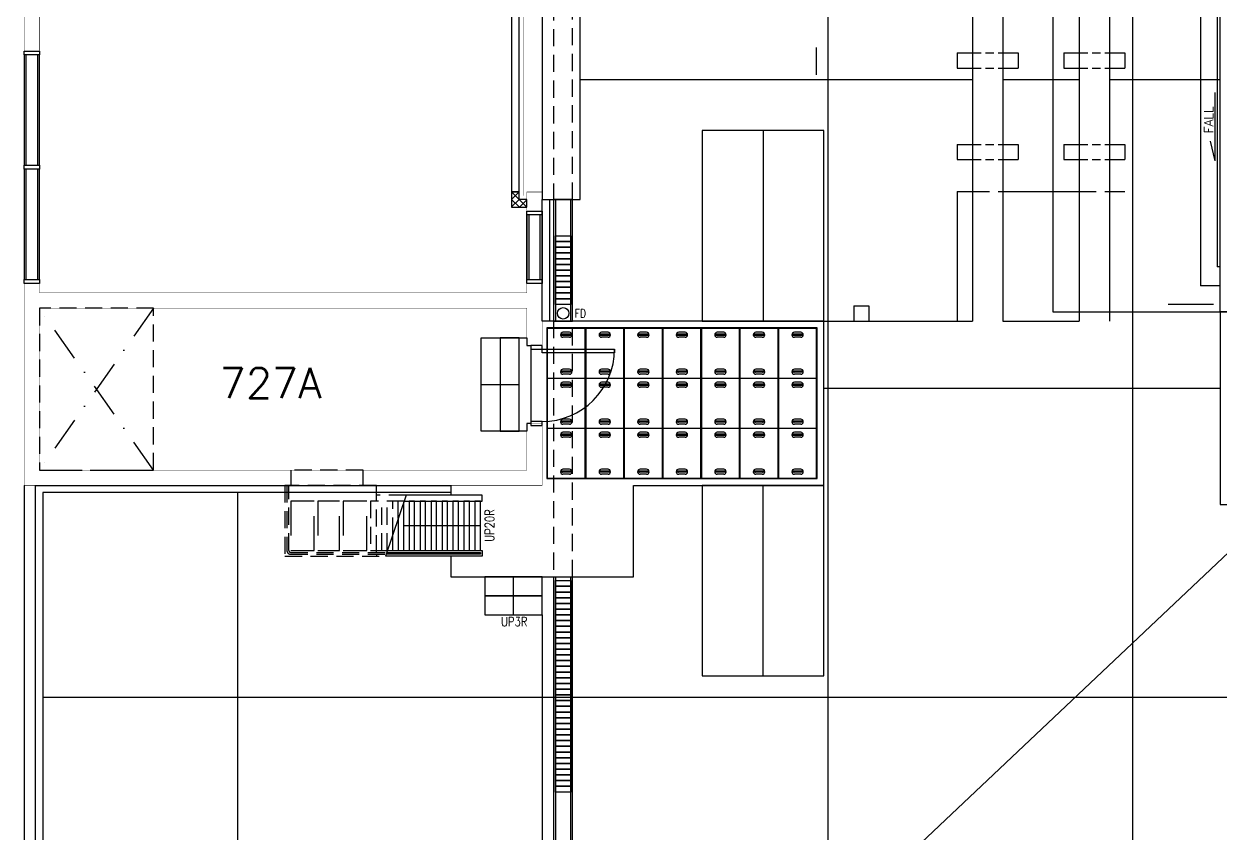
# Model space of a CAD drawing. Header units: millimetres. Extents: x -68474 to 336725, y -113450 to 40976.
# Drawn here: x 151448 to 167150, y -93213 to -82594 of the extents above; entities that cross this region are included whole.
import ezdxf

# ---------------------------------------------------------------- set-up
doc = ezdxf.new("R2010")
doc.units = ezdxf.units.MM
doc.header["$LTSCALE"] = 900
for name, pattern in [('s5152a$0$DASHDOT', [1, 0.5, -0.25, 0, -0.25]), ('s5152a$0$DASHED', [0.75, 0.5, -0.25]), ('s5152a$0$DASHED2', [0.375, 0.25, -0.125]), ('s5152a$0$DASHEDX2', [1.5, 1, -0.5]), ('s5152a$0$DOT-CEN5', [2, 1, -0.5, 0, -0.5]), ('s5152a$0$HIDDEN', [0.375, 0.25, -0.125]), ('s5152a$0$HIDDEN2', [0.1875, 0.125, -0.0625])]:
    doc.linetypes.add(name, pattern=pattern)
for name, color, linetype in [('s5152a$0$11', 7, 'Continuous'), ('s5152a$0$20', 7, 'Continuous'), ('s5152a$0$22', 7, 'Continuous'), ('s5152a$0$23', 7, 'Continuous'), ('s5152a$0$25', 7, 'Continuous'), ('s5152a$0$30', 7, 'Continuous'), ('s5152a$0$35', 7, 'Continuous'), ('s5152a$0$42', 7, 'Continuous'), ('s5152a$0$45', 7, 'Continuous'), ('s5152a$0$7', 7, 'Continuous'), ('s5152a$0$CABLE', 1, 'Continuous'), ('s5152a$0$DIM', 2, 'Continuous'), ('s5152a$0$FOOT', 1, 's5152a$0$DASHEDX2'), ('s5152a$0$GRID', 1, 's5152a$0$DOT-CEN5'), ('s5152a$0$ROOM-NO', 4, 'Continuous'), ('s5152a$0$STEP', 15, 'Continuous'), ('s5152a$0$upstand', 1, 'Continuous')]:
    doc.layers.add(name, color=color, linetype=linetype)
doc.styles.add('s5152a$0$STANDARD', font='SIMPLEX')
doc.dimstyles.new('s5152a$0$STANDARD', dxfattribs={"dimtxt": 0.18, "dimasz": 0.18, "dimexe": 0.18, "dimexo": 0.0625, "dimgap": 0.09, "dimtad": 0, "dimtih": 1, "dimtoh": 1, "dimdec": 4, "dimzin": 0, "dimdsep": 46, "dimtxsty": 's5152a$0$STANDARD', "dimcen": 0.09, "dimadec": 0, "dimazin": 0, "dimtfac": 1, "dimtdec": 4, "dimtofl": 0, "dimtmove": 0, "dimatfit": 3, "dimfxl": 1, "dimtolj": 1, "dimtzin": 0, "dimarcsym": 0})

# ---------------------------------------------------------------- blocks, each defined once
blk = doc.blocks.new('s5152a$0$FD')
at = {"layer": 's5152a$0$45', "color": 10, "linetype": 'Continuous'}
blk.add_circle((0, 0), 0.1, dxfattribs=at)
at = {"layer": 's5152a$0$45', "color": 10, "linetype": 'Continuous', "style": 's5152a$0$STANDARD', "width": 0.8}
blk.add_text('FD', height=0.15, dxfattribs=at).set_placement((0.2, -0.075))
blk = doc.blocks.new('s5152a$0$H300')
at = {"layer": 's5152a$0$22', "color": 1, "linetype": 'Continuous'}
for points in [[(0, 0), (0.15, 0.15), (0.3, 0)], [(0, 0.15), (0.15, 0), (0.3, 0.15)]]:
    blk.add_lwpolyline(points, dxfattribs=at)
blk = doc.blocks.new('s5152a$0$H150')
at = {"layer": 's5152a$0$22', "color": 1, "linetype": 'Continuous'}
for p, q in [((0, 0), (0.15, 0.15)), ((0, 0.15), (0.15, 0))]:
    blk.add_line(p, q, dxfattribs=at)
blk = doc.blocks.new('s5152a$0$D1050B')
at = {"layer": 's5152a$0$30', "color": 14, "linetype": 'Continuous'}
blk.add_lwpolyline([(0.05, 0.15), (0.05, 1.1), (0.1, 1.1), (0.1, 0.15), (0, 0.15), (0, 0), (0.05, 0), (0.05, 0.15)], dxfattribs=at)
blk.add_lwpolyline([(1, 0), (1.05, 0), (1.05, 0.15), (1, 0.15)], close=True, dxfattribs=at)
blk.add_arc((0.05, 0.15), 0.95, 0, 90, dxfattribs=at)
blk = doc.blocks.new('s5152a$0$COV')
at = {"layer": 's5152a$0$25', "color": 14, "linetype": 'Continuous'}
for p, q in [((-0.1759, 0.575), (-0.325, 0.575)), ((-0.1759, 0.56), (-0.325, 0.56)), ((-0.2075, 0.6), (-0.2925, 0.6)), ((-0.2075, 0.535), (-0.2925, 0.535)), ((-0.1759, 0.09), (-0.325, 0.09)), ((-0.1759, 0.075), (-0.325, 0.075)), ((-0.2075, 0.115), (-0.2925, 0.115)), ((-0.2075, 0.05), (-0.2925, 0.05))]:
    blk.add_line(p, q, dxfattribs=at)
blk.add_lwpolyline([(-0.5, 0), (0, 0), (0, 0.65), (-0.5, 0.65)], close=True, dxfattribs=at)
for centre, radius, start, end in [((-0.2925, 0.567501), 0.0325, 90, 270), ((-0.29, 0.567501), 0.01, 131.409622, 228.590378), ((-0.2075, 0.567501), 0.0325, 270, 90), ((-0.21, 0.567501), 0.01, 311.409622, 48.590378), ((-0.2925, 0.0825), 0.0325, 90, 270), ((-0.29, 0.0825), 0.01, 131.409622, 228.590378), ((-0.2075, 0.0825), 0.0325, 270, 90), ((-0.21, 0.0825), 0.01, 311.409622, 48.590378)]:
    blk.add_arc(centre, radius, start, end, dxfattribs=at)
blk = doc.blocks.new('*D377')
at = {"layer": 's5152a$0$DIM', "color": 0, "linetype": 'Continuous', "lineweight": -2, "transparency": 16777216}
for p, q in [((166297, -75850), (164957, -75850)), ((164958, -75850), (164958, -81113)), ((164958, -86375), (164958, -81113)), ((167625, -86375), (164957, -86375))]:
    blk.add_line(p, q, dxfattribs=at)
at = {"layer": 's5152a$0$DIM', "color": 0, "linetype": 'Continuous', "transparency": 16777216}
for points in [[(164958, -75850), (164958, -75850), (164958, -75850)], [(164958, -86375), (164958, -86375), (164958, -86375)]]:
    blk.add_solid(points, dxfattribs=at)
at = {"layer": 's5152a$0$DIM', "color": 0, "linetype": 'Continuous', "transparency": 16777216, "insert": (164958, -81113), "char_height": 0.18, "attachment_point": 5, "style": 's5152a$0$STANDARD'}
blk.add_mtext('\\A1;10525.0000', dxfattribs=at)

msp = doc.modelspace()

# ---------------------------------------------------------------- linework, layer by layer
at = {"layer": 's5152a$0$11', "color": 14, "linetype": 'Continuous', "const_width": 5}
for points in [[(151450, -82100), (151650, -82100), (151650, -82950), (151450, -82950)], [(158050.2, -84800), (158250.2, -84800), (158250.2, -85049.5), (158050.2, -85049.5)], [(158050.2, -85999.5), (158050.2, -86125), (151650.4, -86125), (151650.4, -86000), (151450.4, -86000), (151450.4, -88650), (151649.7, -88650), (151650.4, -88650), (158250.2, -88650), (158250.2, -87837.5), (158050.2, -87837.5), (158050.2, -88450), (151650.4, -88450), (151650.4, -86325), (158050.2, -86325), (158050.2, -86812.5), (158250.2, -86812.5), (158250.2, -85999.5)]]:
    msp.add_lwpolyline(points, close=True, dxfattribs=at)
at = {"layer": 's5152a$0$20', "color": 14, "linetype": 'Continuous'}
msp.add_lwpolyline([(157850.2, -84800), (157850.2, -85000), (158050.2, -85000), (158050.2, -84900), (157950.2, -84900), (157950.2, -84800)], close=True, dxfattribs=at)
at = {"layer": 's5152a$0$23', "color": 10, "linetype": 'Continuous'}
for points in [[(151450, -82950), (151650, -82950), (151650, -83000), (151450, -83000)], [(151450, -84450), (151475, -84450), (151475, -83000), (151450, -83000)], [(151625, -84450), (151650, -84450), (151650, -83000), (151625, -83000)], [(151450, -84450), (151650, -84450), (151650, -84500), (151450, -84500)], [(151450.4, -84450), (151650.4, -84450), (151650.4, -84500), (151450.4, -84500)], [(151450, -85950), (151475, -85950), (151475, -84500), (151450, -84500)], [(151450.4, -85950), (151475.4, -85950), (151475.4, -84500), (151450.4, -84500)], [(151625, -85950), (151650, -85950), (151650, -84500), (151625, -84500)], [(151625.4, -85950), (151650.4, -85950), (151650.4, -84500), (151625.4, -84500)], [(151450, -85950), (151650, -85950), (151650, -86000), (151450, -86000)], [(151450.4, -85950), (151650.4, -85950), (151650.4, -86000), (151450.4, -86000)]]:
    msp.add_lwpolyline(points, close=True, dxfattribs=at)
at = {"layer": 's5152a$0$23', "color": 2, "linetype": 'Continuous'}
msp.add_lwpolyline([(158250.2, -84900), (158345.2, -84900), (158345.2, -86494.3), (158250.2, -86494.3)], close=True, dxfattribs=at)
at = {"layer": 's5152a$0$23', "color": 14, "linetype": 'Continuous'}
for points in [[(158050.2, -85049.5), (158250.2, -85049.5), (158250.2, -85999.5), (158050.2, -85999.5)], [(158050.2, -85949.5), (158250.2, -85949.5), (158250.2, -85099.5), (158050.2, -85099.5)], [(158075.2, -85949.5), (158225.2, -85949.5), (158225.2, -85099.5), (158075.2, -85099.5)]]:
    msp.add_lwpolyline(points, close=True, dxfattribs=at)
at = {"layer": 's5152a$0$23', "color": 6, "linetype": 's5152a$0$HIDDEN'}
msp.add_lwpolyline([(151650.4, -88450), (153150.4, -88450), (153150.4, -86325), (151650.4, -86325)], close=True, dxfattribs=at)
at = {"layer": 's5152a$0$23', "color": 6, "linetype": 's5152a$0$DASHDOT'}
msp.add_lwpolyline([(153150.4, -86325), (151650.4, -88450), (153150.4, -88450), (151650.4, -86325)], dxfattribs=at)
at = {"layer": 's5152a$0$23', "color": 2, "linetype": 's5152a$0$HIDDEN'}
msp.add_lwpolyline([(155900.2, -88450), (154950.2, -88450), (154950.2, -88650), (155900.2, -88650)], close=True, dxfattribs=at)
at = {"layer": 's5152a$0$23', "color": 2, "linetype": 'Continuous'}
for points in [[(151449.7, -88650), (151450.6, -101250), (158100.2, -101250), (158100, -112000), (175567.5, -112000)], [(175369.8, -111850), (158250.2, -111850), (158250.2, -101100), (151600.6, -101100), (151599.7, -88650), (157050.2, -88650), (157050.2, -88650), (157050.2, -88745), (157050.2, -88745), (151694.7, -88745), (151695.6, -101005), (158345.2, -101005), (158345.2, -111755), (175245.1, -111755)]]:
    msp.add_lwpolyline(points, dxfattribs=at)
at = {"layer": 's5152a$0$25', "color": 14, "linetype": 'Continuous'}
for p, q in [((161150.1, -83994.8), (161150.1, -86494.8)), ((161950.41332, -86495.25098), (161950.41332, -83995.25098)), ((161854.21332, -87241.85098), (161854.21332, -86591.85228)), ((157050.2, -88650), (157050.2, -88780)), ((161150.1, -91150), (161150.1, -88650)), ((156463.7, -88780), (156194.1, -89580)), ((157439.1, -89180), (156438.1, -89180)), ((156289.6, -89504), (156289.6, -89296.6)), ((157875.2, -90350), (157875.2, -89850))]:
    msp.add_line(p, q, dxfattribs=at)
at = {"layer": 's5152a$0$25', "color": 4, "linetype": 'Continuous'}
msp.add_line((157450.2, -87325), (157950.2, -87325), dxfattribs=at)
at = {"layer": 's5152a$0$25', "color": 1, "linetype": 's5152a$0$HIDDEN'}
for p, q in [((156074.1, -89529.5), (156074.1, -88780)), ((156145.9, -89504), (156145.9, -88856)), ((156217.8, -89504), (156217.8, -88856)), ((156289.6, -89296.6), (156289.6, -88856)), ((156361.5, -89083.3), (156361.5, -88856)), ((154949.8, -89554.5), (156202.7, -89554.5)), ((154950.1, -89529.5), (156211.1, -89529.5)), ((156074.1, -89554.5), (156074.1, -89580))]:
    msp.add_line(p, q, dxfattribs=at)
at = {"layer": 's5152a$0$25', "color": 4, "linetype": 'Continuous'}
for points in [[(158250.2, -84900), (158750.2, -84900), (158750.2, -81650), (158250.2, -81650)], [(157850.2, -84800), (157950.2, -84800), (157950.2, -81750), (157850.2, -81750)], [(158050.2, -87937.5), (157450.2, -87937.5), (157450.2, -86712.5), (158050.2, -86712.5), (158050.2, -86812.5), (158100.2, -86812.5), (158100.2, -87837.5), (158050.2, -87837.5)], [(157950.2, -86712.5), (157700.2, -86712.5), (157700.2, -87937.5), (157950.2, -87937.5)]]:
    msp.add_lwpolyline(points, close=True, dxfattribs=at)
at = {"layer": 's5152a$0$25', "color": 14, "linetype": 'Continuous'}
for points in [[(160350.1, -86494.8), (161950.1, -86494.8), (161950.1, -83994.8), (160350.1, -83994.8)], [(158310.2, -88560), (161860.1, -88560), (161860.1, -86584.8), (158310.2, -86584.8)], [(160350.1, -91150), (161950.1, -91150), (161950.1, -88650), (160350.1, -88650)], [(156577, -88856), (156505.2, -88856), (156505.2, -89504), (156577, -89504)], [(156720.7, -88856), (156648.9, -88856), (156648.9, -89504), (156720.7, -89504)], [(156864.4, -88856), (156792.6, -88856), (156792.6, -89504), (156864.4, -89504)], [(157008, -88856), (156936.2, -88856), (156936.2, -89504), (157008, -89504)], [(157151.7, -88856), (157079.9, -88856), (157079.9, -89504), (157151.7, -89504)], [(157295.4, -88856), (157223.6, -88856), (157223.6, -89504), (157295.4, -89504)], [(157439.1, -88856), (157367.3, -88856), (157367.3, -89504), (157439.1, -89504)], [(157500.2, -90100), (158250.2, -90100), (158250.2, -89850), (157500.2, -89850)], [(157500.2, -90350), (158250.2, -90350), (158250.2, -90100), (157500.2, -90100)]]:
    msp.add_lwpolyline(points, close=True, dxfattribs=at)
for points in [[(157050.2, -89580), (157050.2, -89850), (159450.2, -89850), (159450.2, -88650), (161950.1, -88650), (161950.1, -86494.8), (158345.2, -86494.8)], [(156361.5, -89083.3), (156361.5, -89504), (156433.3, -89504), (156433.3, -88870.2)], [(156438.1, -88856), (157465.1, -88856), (157465.1, -88780), (156463.7, -88780)], [(156219.7, -89504), (157465.1, -89504), (157465.1, -89580), (156194.1, -89580)], [(156211.1, -89529.5), (157439.1, -89529.5), (157439.1, -89554.5), (156202.7, -89554.5)]]:
    msp.add_lwpolyline(points, dxfattribs=at)
at = {"layer": 's5152a$0$25', "color": 1, "linetype": 's5152a$0$HIDDEN'}
for points in [[(156463.7, -88780), (156074.1, -88780), (156074.1, -88650), (154874.1, -88650), (154874.1, -89580), (156194.1, -89580)], [(154925.1, -89504.5), (154925.1, -88650), (154900.1, -88650), (154899.8, -89504.4)], [(156438.1, -88856), (155998.1, -88856), (155998.1, -89504), (156219.7, -89504)]]:
    msp.add_lwpolyline(points, dxfattribs=at)
at = {"layer": 's5152a$0$25', "color": 1, "linetype": 's5152a$0$DASHED'}
for points in [[(155257.8, -89504), (155257.8, -88856), (154950.1, -88856), (154950.1, -89504)], [(155590.4, -89504), (155590.4, -88856), (155307.8, -88856), (155307.8, -89504)], [(155948.1, -89504), (155948.1, -88856), (155640.4, -88856), (155640.4, -89504)]]:
    msp.add_lwpolyline(points, close=True, dxfattribs=at)
at = {"layer": 's5152a$0$25', "color": 1, "linetype": 's5152a$0$HIDDEN'}
for centre, radius, start in [((154949.77, -89504.5), 50, 179.920089), ((154950.1, -89504.5), 25, 180)]:
    msp.add_arc(centre, radius, start, 270, dxfattribs=at)
at = {"layer": 's5152a$0$35', "color": 1, "linetype": 'Continuous'}
msp.add_line((161849.21332, -82903.95122), (161849.21332, -83263.95074), dxfattribs=at)
at = {"layer": 's5152a$0$42', "linetype": 's5152a$0$HIDDEN', "const_width": 5}
msp.add_lwpolyline([(158000.2, -84850), (158000.2, -81700)], dxfattribs=at)
at = {"layer": 's5152a$0$45', "color": 14, "linetype": 'Continuous'}
msp.add_line((162000.1, -76524.8), (162000.1, -111750), dxfattribs=at)
at = {"layer": 's5152a$0$45', "color": 8, "linetype": 'Continuous'}
msp.add_line((170596.11179, -86374.8), (162000.1, -94499.9), dxfattribs=at)
at = {"layer": 's5152a$0$45', "color": 14, "linetype": 's5152a$0$HIDDEN'}
for points in [[(158400.2, -84900), (158650.2, -84900), (158650.2, -81650), (158400.2, -81650)], [(158400.2, -89850.5), (158650.2, -89850.5), (158650.2, -86494.3), (158400.2, -86494.3)]]:
    msp.add_lwpolyline(points, close=True, dxfattribs=at)
at = {"layer": 's5152a$0$45', "color": 14, "linetype": 'Continuous'}
for points in [[(158400.2, -86494.3), (158650.2, -86494.3), (158650.2, -84900), (158400.2, -84900)], [(158425.2, -86494.3), (158625.2, -86494.3), (158625.2, -84900), (158425.2, -84900)], [(158425.2, -85375), (158625.2, -85375), (158625.2, -85450), (158425.2, -85450)], [(158425.2, -85450), (158625.2, -85450), (158625.2, -85525), (158425.2, -85525)], [(158425.2, -85525), (158625.2, -85525), (158625.2, -85600), (158425.2, -85600)], [(158425.2, -85600), (158625.2, -85600), (158625.2, -85675), (158425.2, -85675)], [(158425.2, -85675), (158625.2, -85675), (158625.2, -85750), (158425.2, -85750)], [(158425.2, -85750), (158625.2, -85750), (158625.2, -85825), (158425.2, -85825)], [(158425.2, -85825), (158625.2, -85825), (158625.2, -85900), (158425.2, -85900)], [(158425.2, -85900), (158625.2, -85900), (158625.2, -85975), (158425.2, -85975)], [(158425.2, -85975), (158625.2, -85975), (158625.2, -86050), (158425.2, -86050)], [(158425.2, -86050), (158625.2, -86050), (158625.2, -86125), (158425.2, -86125)], [(158425.2, -86125), (158625.2, -86125), (158625.2, -86200), (158425.2, -86200)], [(158425.2, -86200), (158625.2, -86200), (158625.2, -86275), (158425.2, -86275)], [(158425.2, -89900), (158625.2, -89900), (158625.2, -89975), (158425.2, -89975)], [(158425.2, -89975), (158625.2, -89975), (158625.2, -90050), (158425.2, -90050)], [(158425.2, -90050), (158625.2, -90050), (158625.2, -90125), (158425.2, -90125)], [(158425.2, -90125), (158625.2, -90125), (158625.2, -90200), (158425.2, -90200)], [(158425.2, -90200), (158625.2, -90200), (158625.2, -90275), (158425.2, -90275)], [(158425.2, -90275), (158625.2, -90275), (158625.2, -90350), (158425.2, -90350)], [(158425.2, -90350), (158625.2, -90350), (158625.2, -90425), (158425.2, -90425)], [(158425.2, -90425), (158625.2, -90425), (158625.2, -90500), (158425.2, -90500)], [(158425.2, -90500), (158625.2, -90500), (158625.2, -90575), (158425.2, -90575)], [(158425.2, -90575), (158625.2, -90575), (158625.2, -90650), (158425.2, -90650)], [(158425.2, -90650), (158625.2, -90650), (158625.2, -90725), (158425.2, -90725)], [(158425.2, -90725), (158625.2, -90725), (158625.2, -90800), (158425.2, -90800)], [(158425.2, -90800), (158625.2, -90800), (158625.2, -90875), (158425.2, -90875)], [(158425.2, -90875), (158625.2, -90875), (158625.2, -90950), (158425.2, -90950)], [(158425.2, -90950), (158625.2, -90950), (158625.2, -91025), (158425.2, -91025)], [(158425.2, -91025), (158625.2, -91025), (158625.2, -91100), (158425.2, -91100)], [(158425.2, -91100), (158625.2, -91100), (158625.2, -91175), (158425.2, -91175)], [(158425.2, -91175), (158625.2, -91175), (158625.2, -91250), (158425.2, -91250)], [(158425.2, -91250), (158625.2, -91250), (158625.2, -91325), (158425.2, -91325)], [(158425.2, -91325), (158625.2, -91325), (158625.2, -91400), (158425.2, -91400)], [(158425.2, -91400), (158625.2, -91400), (158625.2, -91475), (158425.2, -91475)], [(158425.2, -91475), (158625.2, -91475), (158625.2, -91550), (158425.2, -91550)], [(158425.2, -91550), (158625.2, -91550), (158625.2, -91625), (158425.2, -91625)], [(158425.2, -91625), (158625.2, -91625), (158625.2, -91700), (158425.2, -91700)], [(158425.2, -91700), (158625.2, -91700), (158625.2, -91775), (158425.2, -91775)], [(158425.2, -91775), (158625.2, -91775), (158625.2, -91850), (158425.2, -91850)], [(158425.2, -91850), (158625.2, -91850), (158625.2, -91925), (158425.2, -91925)], [(158425.2, -91925), (158625.2, -91925), (158625.2, -92000), (158425.2, -92000)], [(158425.2, -92000), (158625.2, -92000), (158625.2, -92075), (158425.2, -92075)], [(158425.2, -92075), (158625.2, -92075), (158625.2, -92150), (158425.2, -92150)], [(158425.2, -92150), (158625.2, -92150), (158625.2, -92225), (158425.2, -92225)], [(158425.2, -92225), (158625.2, -92225), (158625.2, -92300), (158425.2, -92300)], [(158425.2, -92300), (158625.2, -92300), (158625.2, -92375), (158425.2, -92375)], [(158425.2, -92375), (158625.2, -92375), (158625.2, -92450), (158425.2, -92450)], [(158425.2, -92450), (158625.2, -92450), (158625.2, -92525), (158425.2, -92525)], [(158425.2, -92525), (158625.2, -92525), (158625.2, -92600), (158425.2, -92600)], [(158425.2, -92600), (158625.2, -92600), (158625.2, -92675), (158425.2, -92675)]]:
    msp.add_lwpolyline(points, close=True, dxfattribs=at)
for points in [[(158400.2, -89850.5), (158400.2, -108750), (158650.2, -108750), (158650.2, -89850.5)], [(158425.2, -89850.5), (158425.2, -108725), (158625.2, -108725), (158625.2, -89850.5)]]:
    msp.add_lwpolyline(points, dxfattribs=at)
at = {"layer": 's5152a$0$7', "color": 10, "linetype": 'Continuous'}
for p, q in [((166000.1, -75774.8), (166000.1, -111750)), ((158750.2, -83322.7), (163900.41332, -83322.7)), ((164300.41332, -83322.7), (165300.41332, -83322.7)), ((165700.41332, -83322.7), (167150, -83322.7)), ((161950.1, -87376.6), (167150, -87376.6)), ((154250.2, -88745), (154250.4, -101005)), ((158250.2, -90350), (158250.4, -101005)), ((151694.9, -91430.5), (208400, -91430.5))]:
    msp.add_line(p, q, dxfattribs=at)
at = {"layer": 's5152a$0$CABLE'}
for p, q in [((163900.41332, -75850.25098), (163900.41332, -86495.25098)), ((164300.41332, -75850.25098), (164300.41332, -86495.25098)), ((165300.41332, -75850.25098), (165300.41332, -86495.25098)), ((165700.41332, -75850.25098), (165700.41332, -86495.25098)), ((166893.49367, -75987.29339), (166893.49367, -86033.28366)), ((167113.49367, -76127.29339), (167113.49367, -85783.28366)), ((163700.41332, -82975.25098), (163900.41332, -82975.25098)), ((163700.41332, -82975.25098), (163700.41332, -83175.25098)), ((164300.41332, -82975.25098), (164500.41332, -82975.25098)), ((164500.41332, -82975.25098), (164500.41332, -83175.25098)), ((165100.41332, -82975.25098), (165300.41332, -82975.25098)), ((165100.41332, -82975.25098), (165100.41332, -83175.25098)), ((165700.41332, -82975.25098), (165900.41332, -82975.25098)), ((165900.41332, -82975.25098), (165900.41332, -83175.25098)), ((163700.41332, -83175.25098), (163900.41332, -83175.25098)), ((164300.41332, -83175.25098), (164500.41332, -83175.25098)), ((165100.41332, -83175.25098), (165300.41332, -83175.25098)), ((165700.41332, -83175.25098), (165900.41332, -83175.25098)), ((163700.41332, -84175.25098), (163900.41332, -84175.25098)), ((163700.41332, -84175.25098), (163700.41332, -84375.25098)), ((164300.41332, -84175.25098), (164500.41332, -84175.25098)), ((164500.41332, -84175.25098), (164500.41332, -84375.25098)), ((165100.41332, -84175.25098), (165100.41332, -84375.25098)), ((165100.41332, -84175.25098), (165300.41332, -84175.25098)), ((165700.41332, -84175.25098), (165900.41332, -84175.25098)), ((165900.41332, -84175.25098), (165900.41332, -84375.25098)), ((163700.41332, -84375.25098), (163900.41332, -84375.25098)), ((164300.41332, -84375.25098), (164500.41332, -84375.25098)), ((165100.41332, -84375.25098), (165300.41332, -84375.25098)), ((165700.41332, -84375.25098), (165900.41332, -84375.25098)), ((163700.41332, -84795.25098), (163900.41332, -84795.25098)), ((164300.41332, -84795.25098), (165300.41332, -84795.25098)), ((165700.41332, -84795.25098), (165900.41332, -84795.25098)), ((162340.41332, -86295.25098), (162540.41332, -86295.25098)), ((161950.41332, -86495.25098), (163900.41332, -86495.25098)), ((164300.41332, -86495.25098), (165300.41332, -86495.25098))]:
    msp.add_line(p, q, dxfattribs=at)
at = {"layer": 's5152a$0$CABLE', "linetype": 's5152a$0$HIDDEN2'}
for p, q in [((163900.41332, -82975.25098), (164300.41332, -82975.25098)), ((165300.41332, -82975.25098), (165700.41332, -82975.25098)), ((163900.41332, -83175.25098), (164300.41332, -83175.25098)), ((165300.41332, -83175.25098), (165700.41332, -83175.25098)), ((163900.41332, -84175.25098), (164300.41332, -84175.25098)), ((165300.41332, -84175.25098), (165700.41332, -84175.25098)), ((163900.41332, -84375.25098), (164300.41332, -84375.25098)), ((165300.41332, -84375.25098), (165700.41332, -84375.25098))]:
    msp.add_line(p, q, dxfattribs=at)
at = {"layer": 's5152a$0$CABLE', "linetype": 'ByBlock'}
for p, q in [((163700.41332, -84795.25098), (163700.41332, -86495.25098)), ((162340.41332, -86295.25098), (162340.41332, -86495.25098)), ((162540.41332, -86295.25098), (162540.41332, -86495.25098))]:
    msp.add_line(p, q, dxfattribs=at)
at = {"layer": 's5152a$0$CABLE', "linetype": 's5152a$0$DASHED2'}
for p, q in [((163900.41332, -84795.25098), (164300.41332, -84795.25098)), ((165300.41332, -84795.25098), (165700.41332, -84795.25098))]:
    msp.add_line(p, q, dxfattribs=at)
at = {"layer": 's5152a$0$FOOT'}
for p, q in [((167150, -86374.8), (167150, -75849.8)), ((167083.91021, -84393.08456), (167083.91021, -83271.72927)), ((167083.91021, -84393.08456), (167025.65464, -84133.11584)), ((167150.31332, -85783.28366), (167113.49367, -85783.28366)), ((167150.31332, -86033.28366), (166893.49367, -86033.28366)), ((167450, -86374.8), (167150, -86374.8))]:
    msp.add_line(p, q, dxfattribs=at)
at = {"layer": 's5152a$0$GRID'}
msp.add_line((194067.15153, -86275.25098), (166469.98516, -86275.25098), dxfattribs=at)
at = {"layer": 's5152a$0$STEP', "linetype": 'Continuous'}
msp.add_lwpolyline([(167150, -86374.8), (167150, -75849.8), (158250, -75849.8)], dxfattribs=at)
at = {"layer": 's5152a$0$upstand'}
msp.add_lwpolyline([(167150, -86374.8), (167150, -88899.8), (167450, -88899.8), (167450, -86374.8)], dxfattribs=at)

# ---------------------------------------------------------------- block references
at = {"zscale": 1000}
for name, p, xscale, yscale, rotation in [('s5152a$0$H300', (157947.7, -84995), 649.9979999999999, 649.9979999999999, 90), ('s5152a$0$H150', (158050.2, -85000), 649.9979999999999, 649.9979999999999, 90), ('s5152a$0$D1050B', (158100.2, -86812.5), 999.9979999999999, 999.9979999999999, 270)]:
    msp.add_blockref(name, p, dxfattribs=dict(at, xscale=xscale, yscale=yscale, rotation=rotation))
for name, p, xscale, yscale in [('s5152a$0$FD', (158526.8, -86392.3), 749.999, 749.999), ('s5152a$0$COV', (158816.7, -87241.4), 999.9979999999999, 999.9979999999999), ('s5152a$0$COV', (159322.9, -87241.4), 999.9979999999999, 999.9979999999999), ('s5152a$0$COV', (159829.1, -87241.4), 999.9979999999999, 999.9979999999999), ('s5152a$0$COV', (160335.3, -87241.4), 999.9979999999999, 999.9979999999999), ('s5152a$0$COV', (160841.5, -87241.4), 999.9979999999999, 999.9979999999999), ('s5152a$0$COV', (161347.7, -87241.4), 999.9979999999999, 999.9979999999999), ('s5152a$0$COV', (161853.9, -87241.4), 999.9979999999999, 999.9979999999999), ('s5152a$0$COV', (158816.7, -87897.6), 999.9979999999999, 999.9979999999999), ('s5152a$0$COV', (159322.9, -87897.6), 999.9979999999999, 999.9979999999999), ('s5152a$0$COV', (159829.1, -87897.6), 999.9979999999999, 999.9979999999999), ('s5152a$0$COV', (160335.3, -87897.6), 999.9979999999999, 999.9979999999999), ('s5152a$0$COV', (160841.5, -87897.6), 999.9979999999999, 999.9979999999999), ('s5152a$0$COV', (161347.7, -87897.6), 999.9979999999999, 999.9979999999999), ('s5152a$0$COV', (161853.9, -87897.6), 999.9979999999999, 999.9979999999999), ('s5152a$0$COV', (158816.7, -88553.8), 999.9979999999999, 999.9979999999999), ('s5152a$0$COV', (159322.9, -88553.8), 999.9979999999999, 999.9979999999999), ('s5152a$0$COV', (159829.1, -88553.8), 999.9979999999999, 999.9979999999999), ('s5152a$0$COV', (160335.3, -88553.8), 999.9979999999999, 999.9979999999999), ('s5152a$0$COV', (160841.5, -88553.8), 999.9979999999999, 999.9979999999999), ('s5152a$0$COV', (161347.7, -88553.8), 999.9979999999999, 999.9979999999999), ('s5152a$0$COV', (161853.9, -88553.8), 999.9979999999999, 999.9979999999999)]:
    msp.add_blockref(name, p, dxfattribs=dict(at, xscale=xscale, yscale=yscale))

# ---------------------------------------------------------------- texts
at = {"layer": 's5152a$0$25', "color": 14, "linetype": 's5152a$0$HIDDEN', "style": 's5152a$0$STANDARD', "width": 0.8}
msp.add_text('UP20R', height=120, rotation=90, dxfattribs=at).set_placement((157620.3, -89391.1))
msp.add_text('UP3R', height=120, dxfattribs=at).set_placement((157711.4, -90498.2))
at = {"layer": 's5152a$0$FOOT', "style": 's5152a$0$STANDARD'}
msp.add_text('FALL', height=117.45875, rotation=90, dxfattribs=at).set_placement((167060.80111, -84030.2577))
at = {"layer": 's5152a$0$ROOM-NO', "style": 's5152a$0$STANDARD'}
msp.add_text('727A', height=400, dxfattribs=at).set_placement((154017.84216, -87506.63625))

# ---------------------------------------------------------------- dimensions: what is measured, and where the dimension line sits
at = {"layer": 's5152a$0$DIM', "linetype": 'Continuous'}
dim = msp.add_linear_dim(base=(164957.54312, -75850.25098), p1=(167624.70433, -86375.25098), p2=(166296.56688, -75850.25098), angle=90, dimstyle='s5152a$0$STANDARD', dxfattribs=at)
dim.commit()
dim.dimension.update_dxf_attribs({"geometry": '*D377', "text_midpoint": (164957.54312, -81112.75098)})

doc.saveas('drawing.dxf')
